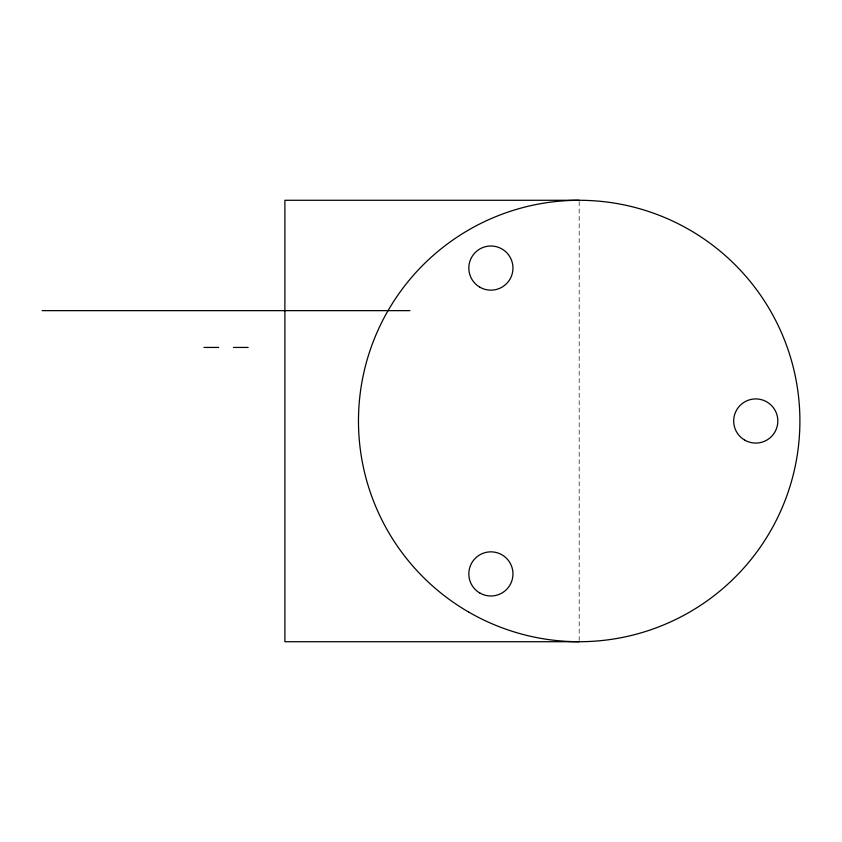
<?xml version="1.0" encoding="UTF-8"?>
<svg xmlns="http://www.w3.org/2000/svg" width="842" height="842" viewBox="0 0 842 842"><rect width="100%" height="100%" fill="white"/><g stroke="black" fill="none" stroke-linecap="round" stroke-linejoin="round"><path stroke-width="0.63" stroke-dasharray="4.21 3.16" d="M579.18 201.596L579.18 640.404"/><path stroke-width="1.26" d="M579.18 200.28L284.891 200.28L284.891 641.72L579.18 641.72M42.1 310.645L409.959 310.645M203.964 347.43L218.678 347.43M233.392 347.43L248.106 347.43M468.826 612.145A220.72 220.72 0 0 0 799.9 421A220.72 220.72 0 0 0 468.826 229.855A220.72 220.72 0 0 0 468.826 612.145M479.856 287.196A22.071 22.071 0 0 0 512.967 268.082A22.071 22.071 0 0 0 479.856 248.969A22.071 22.071 0 0 0 479.856 287.196M744.717 440.113A22.071 22.071 0 0 0 777.829 421A22.071 22.071 0 0 0 744.717 401.887A22.071 22.071 0 0 0 744.717 440.113M479.856 593.031A22.071 22.071 0 0 0 512.967 573.918A22.071 22.071 0 0 0 479.856 554.804A22.071 22.071 0 0 0 479.856 593.031"/></g></svg>
